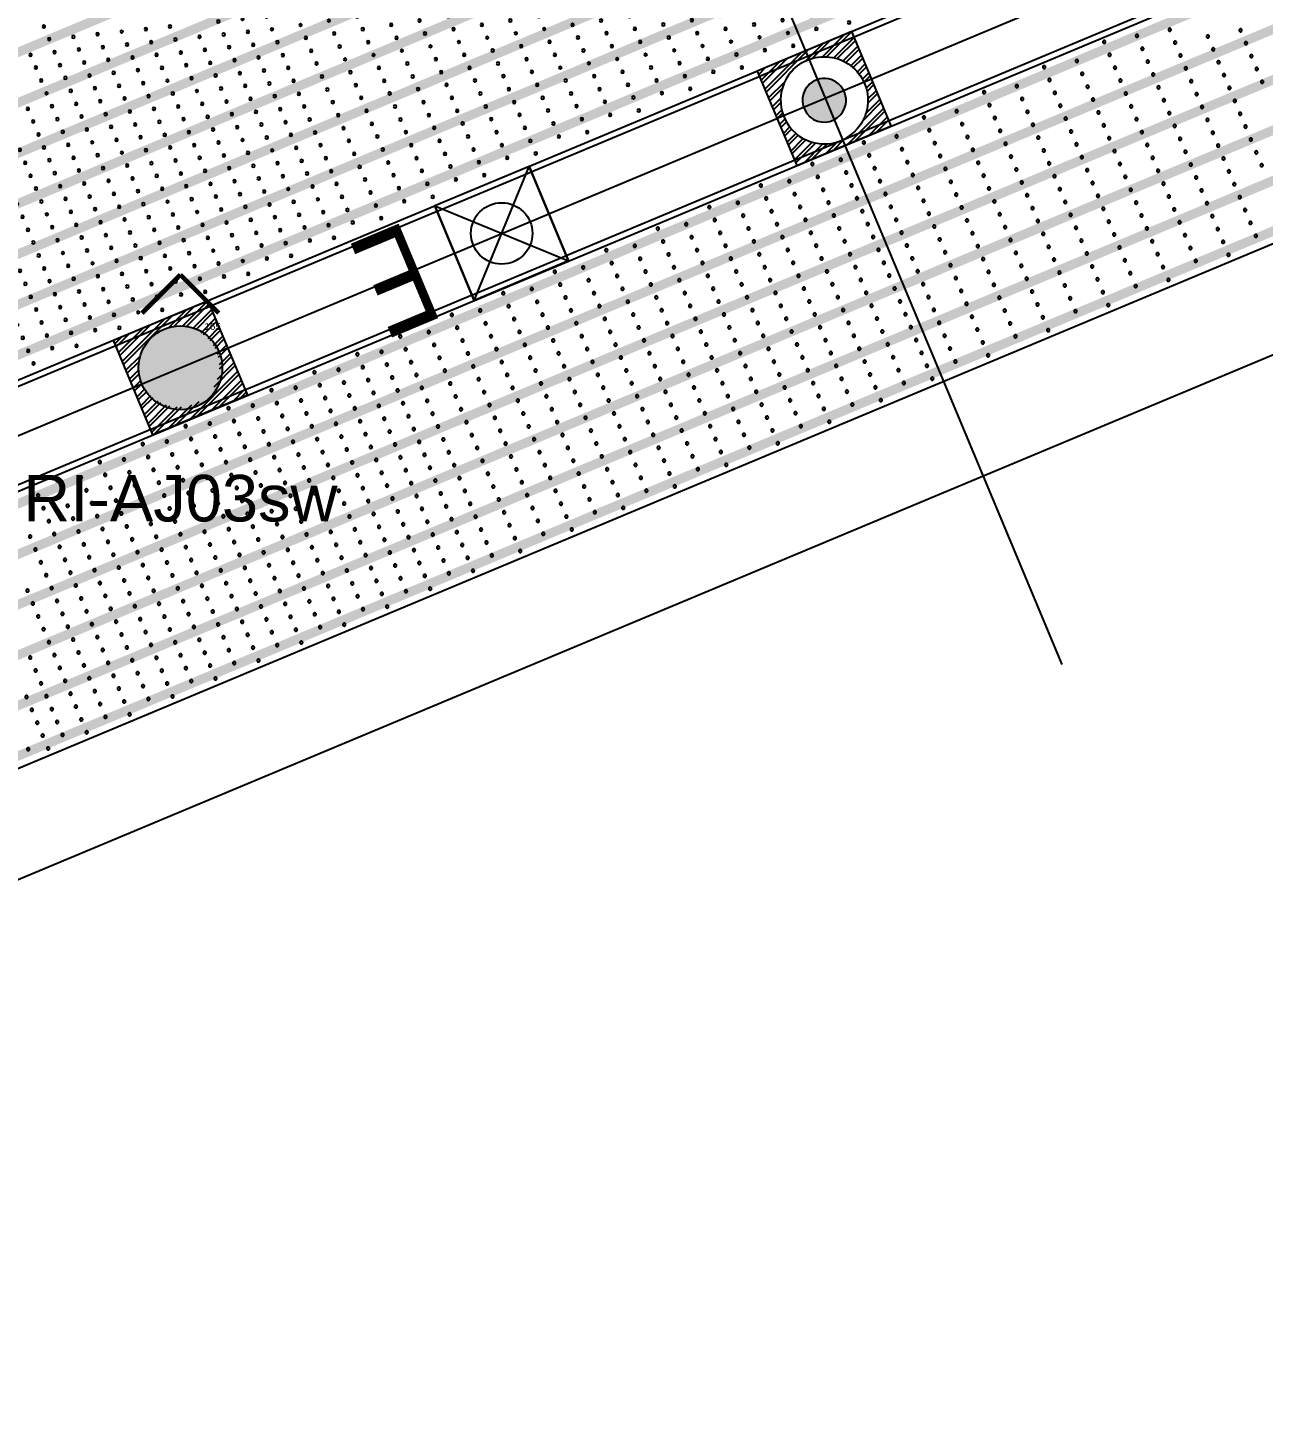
# Model space of a CAD drawing. Header units: millimetres. Extents: x 768159 to 833032, y -1374957 to -1225629.
# Drawn here: x 814811 to 817467, y -1279209 to -1276238 of the extents above; entities that cross this region are included whole.
import ezdxf
from ezdxf.enums import TextEntityAlignment as Align
from ezdxf.xclip import XClip

# ---------------------------------------------------------------- set-up
doc = ezdxf.new("R2010")
doc.units = ezdxf.units.MM
doc.header["$LTSCALE"] = 10
doc.header["$MEASUREMENT"] = 0
doc.header["$XCLIPFRAME"] = 0
doc.set_wipeout_variables(frame=1)
doc.linetypes.add('CENTER', pattern=[50.8, 31.75, -6.35, 6.35, -6.35])
for name, color, linetype in [('I—平顶—分格线', 8, 'Continuous'), ('I—平顶—喷淋', 21, 'Continuous'), ('I—平顶—暖通', 144, 'Continuous'), ('I—平顶—消防指示灯', 62, 'Continuous'), ('I—平顶—灯具', 62, 'Continuous'), ('I—平顶—造型', 122, 'Continuous')]:
    doc.layers.add(name, color=color, linetype=linetype)
doc.styles.add('ARIAL', font='arial.ttf')
doc.styles.get("Standard").update_dxf_attribs({"font": 'arial.ttf'})
doc.styles.add('平顶图图例(客房区A2）$0$XD2008', font='SIMYOU.TTF', dxfattribs={"width": 0.7})
doc.dimstyles.new('標準', dxfattribs={"dimtxt": 2.5, "dimasz": 0.8, "dimexe": 0, "dimexo": 0, "dimgap": 1, "dimtad": 1, "dimdec": 0, "dimzin": 0, "dimdsep": 46, "dimtxsty": 'Standard', "dimblk": 'DOT', "dimcen": 1, "dimaunit": 1, "dimadec": 3, "dimazin": 0, "dimtfac": 1, "dimtdec": 0, "dimtmove": 2, "dimatfit": 3, "dimfxl": 1, "dimtolj": 1, "dimtzin": 0, "dimarcsym": 0})

# ---------------------------------------------------------------- blocks, each defined once
blk = doc.blocks.new('7890')
at = {"layer": 'I—平顶—分格线', "color": 1}
for centre in [(-2890, -20), (-2750, -20), (-2610, -20), (-2470, -20), (-2330, -20), (-2960, -35), (-2890, -50), (-2820, -35), (-2750, -50), (-2680, -35), (-2610, -50), (-2540, -35), (-2470, -50), (-2400, -35), (-2330, -50), (-2260, -35), (-2960, -65), (-2890, -80), (-2820, -65), (-2750, -80), (-2680, -65), (-2610, -80), (-2540, -65), (-2470, -80), (-2400, -65), (-2330, -80), (-2260, -65), (-2960, -95), (-2890, -110), (-2820, -95), (-2750, -110), (-2680, -95), (-2610, -110), (-2540, -95), (-2470, -110), (-2400, -95), (-2330, -110), (-2260, -95), (-2960, -125), (-2890, -140), (-2820, -125), (-2750, -140), (-2680, -125), (-2610, -140), (-2540, -125), (-2470, -140), (-2400, -125), (-2330, -140), (-2260, -125), (-2960, -155), (-2890, -170), (-2820, -155), (-2750, -170), (-2680, -155), (-2610, -170), (-2540, -155), (-2470, -170), (-2400, -155), (-2330, -170), (-2260, -155), (-2190, -170), (-2960, -185), (-2890, -200), (-2820, -185), (-2750, -200), (-2680, -185), (-2610, -200), (-2540, -185), (-2470, -200), (-2400, -185), (-2330, -200), (-2260, -185), (-2190, -200), (-2960, -215), (-2890, -230), (-2820, -215), (-2750, -230), (-2680, -215), (-2610, -230), (-2540, -215), (-2470, -230), (-2400, -215), (-2330, -230), (-2260, -215), (-2190, -230), (-2960, -245), (-2890, -260), (-2820, -245), (-2750, -260), (-2680, -245), (-2610, -260), (-2540, -245), (-2470, -260), (-2400, -245), (-2330, -260), (-2260, -245), (-2190, -260), (-2960, -275), (-2890, -290), (-2820, -275), (-2750, -290), (-2680, -275), (-2610, -290), (-2540, -275), (-2470, -290), (-2400, -275), (-2330, -290), (-2260, -275), (-2190, -290), (-2960, -305), (-2890, -320), (-2820, -305), (-2750, -320), (-2680, -305), (-2610, -320), (-2540, -305), (-2470, -320), (-2400, -305), (-2330, -320), (-2260, -305), (-2190, -320), (-2960, -335), (-2890, -350), (-2820, -335), (-2750, -350), (-2680, -335), (-2610, -350), (-2540, -335), (-2470, -350), (-2400, -335), (-2330, -350), (-2260, -335), (-2190, -350), (-2120, -335), (-2960, -365), (-2890, -380), (-2820, -365), (-2750, -380), (-2680, -365), (-2610, -380), (-2540, -365), (-2470, -380), (-2400, -365), (-2330, -380), (-2260, -365), (-2190, -380), (-2120, -365), (-2960, -395), (-2890, -410), (-2820, -395), (-2750, -410), (-2680, -395), (-2610, -410), (-2540, -395), (-2470, -410), (-2400, -395), (-2330, -410), (-2260, -395), (-2190, -410), (-2120, -395), (-2960, -425), (-2890, -440), (-2820, -425), (-2750, -440), (-2680, -425), (-2610, -440), (-2540, -425), (-2470, -440), (-2400, -425), (-2330, -440), (-2260, -425), (-2190, -440), (-2120, -425), (-2960, -455), (-2890, -470), (-2820, -455), (-2750, -470), (-2680, -455), (-2610, -470), (-2540, -455), (-2470, -470), (-2400, -455), (-2330, -470), (-2260, -455), (-2190, -470), (-2120, -455), (-2960, -485), (-2890, -500), (-2820, -485), (-2750, -500), (-2680, -485), (-2610, -500), (-2540, -485), (-2470, -500), (-2400, -485), (-2330, -500), (-2260, -485), (-2960, -515), (-2890, -530), (-2820, -515), (-2750, -530), (-2680, -515), (-2610, -530), (-2540, -515), (-2470, -530), (-2400, -515), (-2330, -530), (-2260, -515), (-2960, -545), (-2820, -545), (-2680, -545), (-2540, -545), (-2400, -545)]:
    blk.add_circle(centre, 3, dxfattribs=at)
blk = doc.blocks.new('4560')
at = {"layer": 'I—平顶—分格线', "color": 1}
for centre in [(-2080, -20), (-2120, -35), (-2080, -50), (-2080, -80), (-2080, -110), (-2080, -140)]:
    blk.add_circle(centre, 3, dxfattribs=at)
at = {"layer": 'I—平顶—分格线', "color": 3}
for centre in [(-1990, -20), (-1890, -20), (-1790, -20), (-1690, -20), (-1590, -20), (-1490, -20), (-1390, -20), (-1290, -20), (-1190, -20), (-1090, -20), (-2040, -35), (-1990, -50), (-1940, -35), (-1890, -50), (-1840, -35), (-1790, -50), (-1740, -35), (-1690, -50), (-1640, -35), (-1590, -50), (-1540, -35), (-1490, -50), (-1440, -35), (-1390, -50), (-1340, -35), (-1290, -50), (-1240, -35), (-1190, -50), (-1140, -35), (-1090, -50), (-2040, -65), (-1990, -80), (-1940, -65), (-1890, -80), (-1840, -65), (-1790, -80), (-1740, -65), (-1690, -80), (-1640, -65), (-1590, -80), (-1540, -65), (-1490, -80), (-1440, -65), (-1390, -80), (-1340, -65), (-1290, -80), (-1240, -65), (-1190, -80), (-1140, -65), (-1090, -80), (-2040, -95), (-1990, -110), (-1940, -95), (-1890, -110), (-1840, -95), (-1790, -110), (-1740, -95), (-1690, -110), (-1640, -95), (-1590, -110), (-1540, -95), (-1490, -110), (-1440, -95), (-1390, -110), (-1340, -95), (-1290, -110), (-1240, -95), (-1190, -110), (-1140, -95), (-1090, -110), (-2040, -125), (-1990, -140), (-1940, -125), (-1890, -140), (-1840, -125), (-1790, -140), (-1740, -125), (-1690, -140), (-1640, -125), (-1590, -140), (-1540, -125), (-1490, -140), (-1440, -125), (-1390, -140), (-1340, -125), (-1290, -140), (-1240, -125), (-1190, -140), (-1140, -125), (-1090, -140), (-2040, -155), (-1990, -170), (-1940, -155), (-1890, -170), (-1840, -155), (-1790, -170), (-1740, -155), (-1690, -170), (-1640, -155), (-1590, -170), (-1540, -155), (-1490, -170), (-1440, -155), (-1390, -170), (-1340, -155), (-1290, -170), (-1240, -155), (-1190, -170), (-1140, -155), (-1090, -170), (-2040, -185), (-1990, -200), (-1940, -185), (-1890, -200), (-1840, -185), (-1790, -200), (-1740, -185), (-1690, -200), (-1640, -185), (-1590, -200), (-1540, -185), (-1490, -200), (-1440, -185), (-1390, -200), (-1340, -185), (-1290, -200), (-1240, -185), (-1190, -200), (-1140, -185), (-1090, -200), (-2040, -215), (-1990, -230), (-1940, -215), (-1890, -230), (-1840, -215), (-1790, -230), (-1740, -215), (-1690, -230), (-1640, -215), (-1590, -230), (-1540, -215), (-1490, -230), (-1440, -215), (-1390, -230), (-1340, -215), (-1290, -230), (-1240, -215), (-1190, -230), (-1140, -215), (-1090, -230), (-1990, -260), (-1940, -245), (-1890, -260), (-1840, -245), (-1790, -260), (-1740, -245), (-1690, -260), (-1640, -245), (-1590, -260), (-1540, -245), (-1490, -260), (-1440, -245), (-1390, -260), (-1340, -245), (-1290, -260), (-1240, -245), (-1190, -260), (-1140, -245), (-1090, -260), (-1990, -290), (-1940, -275), (-1890, -290), (-1840, -275), (-1790, -290), (-1740, -275), (-1690, -290), (-1640, -275), (-1590, -290), (-1540, -275), (-1490, -290), (-1440, -275), (-1390, -290), (-1340, -275), (-1290, -290), (-1240, -275), (-1190, -290), (-1140, -275), (-1090, -290), (-1990, -320), (-1940, -305), (-1890, -320), (-1840, -305), (-1790, -320), (-1740, -305), (-1690, -320), (-1640, -305), (-1590, -320), (-1540, -305), (-1490, -320), (-1440, -305), (-1390, -320), (-1340, -305), (-1290, -320), (-1240, -305), (-1190, -320), (-1140, -305), (-1090, -320), (-1990, -350), (-1940, -335), (-1890, -350), (-1840, -335), (-1790, -350), (-1740, -335), (-1690, -350), (-1640, -335), (-1590, -350), (-1540, -335), (-1490, -350), (-1440, -335), (-1390, -350), (-1340, -335), (-1290, -350), (-1240, -335), (-1190, -350), (-1140, -335), (-1090, -350), (-1940, -365), (-1890, -380), (-1840, -365), (-1790, -380), (-1740, -365), (-1690, -380), (-1640, -365), (-1590, -380), (-1540, -365), (-1490, -380), (-1440, -365), (-1390, -380), (-1340, -365), (-1290, -380), (-1240, -365), (-1190, -380), (-1140, -365), (-1090, -380), (-1940, -395), (-1890, -410), (-1840, -395), (-1790, -410), (-1740, -395), (-1690, -410), (-1640, -395), (-1590, -410), (-1540, -395), (-1490, -410), (-1440, -395), (-1390, -410), (-1340, -395), (-1290, -410), (-1240, -395), (-1190, -410), (-1140, -395), (-1090, -410), (-1940, -425), (-1890, -440), (-1840, -425), (-1790, -440), (-1740, -425), (-1690, -440), (-1640, -425), (-1590, -440), (-1540, -425), (-1490, -440), (-1440, -425), (-1390, -440), (-1340, -425), (-1290, -440), (-1240, -425), (-1190, -440), (-1140, -425), (-1090, -440), (-1940, -455), (-1890, -470), (-1840, -455), (-1790, -470), (-1740, -455), (-1690, -470), (-1640, -455), (-1590, -470), (-1540, -455), (-1490, -470), (-1440, -455), (-1390, -470), (-1340, -455), (-1290, -470), (-1240, -455), (-1190, -470), (-1140, -455), (-1090, -470), (-1890, -500), (-1840, -485), (-1790, -500), (-1740, -485), (-1690, -500), (-1640, -485), (-1590, -500), (-1540, -485), (-1490, -500), (-1440, -485), (-1390, -500), (-1340, -485), (-1290, -500), (-1240, -485), (-1190, -500), (-1140, -485), (-1090, -500), (-1890, -530), (-1840, -515), (-1790, -530), (-1740, -515), (-1690, -530), (-1640, -515), (-1590, -530), (-1540, -515), (-1490, -530), (-1440, -515), (-1390, -530), (-1340, -515), (-1290, -530), (-1240, -515), (-1190, -530), (-1140, -515), (-1090, -530), (-1840, -545), (-1740, -545), (-1640, -545), (-1540, -545), (-1490, -560), (-1440, -545), (-1390, -560), (-1340, -545), (-1290, -560), (-1240, -545), (-1140, -545), (-1540, -575), (-1490, -590), (-1440, -575), (-1390, -590), (-1340, -575), (-1290, -590), (-1240, -575), (-1540, -605), (-1490, -620), (-1440, -605), (-1390, -620), (-1340, -605), (-1540, -635), (-1490, -650), (-1440, -635), (-1490, -680)]:
    blk.add_circle(centre, 3, dxfattribs=at)
at = {"layer": 'I—平顶—分格线'}
for centre in [(-980, -20), (-860, -20), (-740, -20), (-620, -20), (-500, -20), (-380, -20), (-260, -20), (-140, -20), (-20, -20), (-1040, -35), (-980, -50), (-920, -35), (-860, -50), (-800, -35), (-740, -50), (-680, -35), (-620, -50), (-560, -35), (-500, -50), (-440, -35), (-380, -50), (-320, -35), (-260, -50), (-200, -35), (-140, -50), (-80, -35), (-20, -50), (-1040, -65), (-980, -80), (-920, -65), (-860, -80), (-800, -65), (-740, -80), (-680, -65), (-620, -80), (-560, -65), (-500, -80), (-440, -65), (-380, -80), (-320, -65), (-260, -80), (-200, -65), (-140, -80), (-80, -65), (-20, -80), (-1040, -95), (-980, -110), (-920, -95), (-860, -110), (-800, -95), (-740, -110), (-680, -95), (-620, -110), (-560, -95), (-500, -110), (-440, -95), (-380, -110), (-320, -95), (-260, -110), (-200, -95), (-140, -110), (-80, -95), (-20, -110), (-1040, -125), (-980, -140), (-920, -125), (-860, -140), (-800, -125), (-740, -140), (-680, -125), (-620, -140), (-560, -125), (-500, -140), (-440, -125), (-380, -140), (-320, -125), (-260, -140), (-200, -125), (-140, -140), (-80, -125), (-20, -140), (-1040, -155), (-980, -170), (-920, -155), (-860, -170), (-800, -155), (-740, -170), (-680, -155), (-620, -170), (-560, -155), (-500, -170), (-440, -155), (-380, -170), (-320, -155), (-260, -170), (-200, -155), (-140, -170), (-80, -155), (-20, -170), (-1040, -185), (-980, -200), (-920, -185), (-860, -200), (-800, -185), (-740, -200), (-680, -185), (-620, -200), (-560, -185), (-500, -200), (-440, -185), (-380, -200), (-320, -185), (-260, -200), (-200, -185), (-140, -200), (-80, -185), (-20, -200), (-1040, -215), (-980, -230), (-920, -215), (-860, -230), (-800, -215), (-740, -230), (-680, -215), (-620, -230), (-560, -215), (-500, -230), (-440, -215), (-380, -230), (-320, -215), (-260, -230), (-200, -215), (-140, -230), (-80, -215), (-20, -230), (-1040, -245), (-980, -260), (-920, -245), (-860, -260), (-800, -245), (-740, -260), (-680, -245), (-620, -260), (-560, -245), (-500, -260), (-440, -245), (-380, -260), (-320, -245), (-260, -260), (-200, -245), (-140, -260), (-80, -245), (-20, -260), (-1040, -275), (-980, -290), (-920, -275), (-860, -290), (-800, -275), (-740, -290), (-680, -275), (-620, -290), (-560, -275), (-500, -290), (-440, -275), (-380, -290), (-320, -275), (-260, -290), (-200, -275), (-140, -290), (-80, -275), (-20, -290), (-1040, -305), (-980, -320), (-920, -305), (-860, -320), (-800, -305), (-740, -320), (-680, -305), (-620, -320), (-560, -305), (-500, -320), (-440, -305), (-380, -320), (-320, -305), (-260, -320), (-200, -305), (-140, -320), (-80, -305), (-20, -320), (-1040, -335), (-980, -350), (-920, -335), (-860, -350), (-800, -335), (-740, -350), (-680, -335), (-620, -350), (-560, -335), (-500, -350), (-440, -335), (-380, -350), (-320, -335), (-260, -350), (-200, -335), (-140, -350), (-80, -335), (-20, -350), (-1040, -365), (-980, -380), (-920, -365), (-860, -380), (-800, -365), (-740, -380), (-680, -365), (-620, -380), (-560, -365), (-500, -380), (-440, -365), (-380, -380), (-320, -365), (-260, -380), (-200, -365), (-140, -380), (-80, -365), (-20, -380), (-1040, -395), (-980, -410), (-920, -395), (-860, -410), (-800, -395), (-740, -410), (-680, -395), (-620, -410), (-560, -395), (-500, -410), (-440, -395), (-380, -410), (-320, -395), (-260, -410), (-200, -395), (-140, -410), (-80, -395), (-20, -410), (-1040, -425), (-980, -440), (-920, -425), (-860, -440), (-800, -425), (-740, -440), (-680, -425), (-620, -440), (-560, -425), (-500, -440), (-440, -425), (-380, -440), (-320, -425), (-260, -440), (-200, -425), (-140, -440), (-80, -425), (-20, -440), (-1040, -455), (-980, -470), (-920, -455), (-860, -470), (-800, -455), (-740, -470), (-680, -455), (-620, -470), (-560, -455), (-500, -470), (-440, -455), (-380, -470), (-320, -455), (-260, -470), (-200, -455), (-140, -470), (-80, -455), (-20, -470), (-1040, -485), (-980, -500), (-920, -485), (-860, -500), (-800, -485), (-740, -500), (-680, -485), (-620, -500), (-560, -485), (-500, -500), (-440, -485), (-380, -500), (-320, -485), (-260, -500), (-200, -485), (-140, -500), (-80, -485), (-20, -500), (-1040, -515), (-980, -530), (-920, -515), (-860, -530), (-800, -515), (-740, -530), (-680, -515), (-620, -530), (-560, -515), (-500, -530), (-440, -515), (-380, -530), (-320, -515), (-260, -530), (-200, -515), (-140, -530), (-80, -515), (-20, -530), (-1040, -545), (-920, -545), (-800, -545), (-680, -545), (-560, -545), (-440, -545), (-320, -545), (-200, -545), (-80, -545)]:
    blk.add_circle(centre, 3, dxfattribs=at)
blk = doc.blocks.new('*U326')
for p, q in [((-1944.1, 80.6), (6265.1, 80.6)), ((-1939.3, 75.9), (6260.4, 75.9)), ((-1939.3, 40.3), (6260.4, 40.3)), ((6265.1, 0), (-1944.1, 0)), ((6260.4, 4.7), (-1939.3, 4.7))]:
    blk.add_line(p, q)
blk = doc.blocks.new('*D175')
at = {"layer": 'Defpoints', "color": 0, "transparency": 16777216}
for p in [(82.5, 69.3), (82.5, 0), (-82.5, 0)]:
    blk.add_point(p, dxfattribs=at)
at = {"color": 0, "transparency": 16777216, "insert": (69.3, 88.9), "char_height": 15, "attachment_point": 5}
blk.add_mtext('\\A1;165', dxfattribs=at)
blk = doc.blocks.new('_Dot')
at = {"color": 0, "linetype": 'ByBlock', "lineweight": -2}
blk.add_line((-0.5, 0), (-1, 0), dxfattribs=at)
at = {"color": 0, "linetype": 'ByBlock', "const_width": 0.5}
blk.add_lwpolyline([(-0.25, 0, 1), (0.25, 0, 1)], format="xyb", close=True, dxfattribs=at)
blk = doc.blocks.new('上下喷1111')
h = blk.add_hatch(color=256)
h.dxf.hatch_style = 1
edge = h.paths.add_edge_path()
edge.add_arc((0, 0), 0.5, 0, 180)
edge.add_arc((0, 0), 0.5, 180, 360)
at = {"elevation": 0}
for points in [[(-1, 0, -1), (1, 0, 0.084041)], [(-1, 0, 1), (1, 0, -0.084041)]]:
    blk.add_lwpolyline(points, format="xyb", dxfattribs=at)
blk.add_lwpolyline([(0.5, 0, 1), (-0.5, 0, 1)], format="xyb", close=True, dxfattribs=at)
blk = doc.blocks.new('应急照明灯')
at = {"ltscale": 250}
for p, q in [((-150, -150), (-150, 150)), ((-150, 150), (150, 150)), ((150, 150), (-150, -150)), ((150, -150), (-150, 150)), ((150, -150), (150, 150)), ((-150, -150), (150, -150))]:
    blk.add_line(p, q, dxfattribs=at)
blk.add_circle((0, 0), 90, dxfattribs=at)
at = {"style": '平顶图图例(客房区A2）$0$XD2008', "width": 0.7}
blk.add_text('E', height=300, dxfattribs=at).set_placement((338, -142.9), align=Align.CENTER)
blk = doc.blocks.new('*U171')
h = blk.add_hatch(color=256)
edge = h.paths.add_edge_path()
edge.add_arc((0, 0), 82.5, -90, 90, ccw=False)
edge.add_arc((0, 0), 82.5, 90, 270, ccw=False)
at = {"const_width": 16.5}
blk.add_lwpolyline([(82.5, 0, 0.414214), (0, 82.5, 0.414214), (-82.5, 0, 0.414214), (0, -82.5, 0.414214)], format="xyb", close=True, dxfattribs=at)
dim = blk.add_linear_dim(base=(82.5, 69.3), p1=(-82.5, 0), p2=(82.5, 0), dimstyle='標準', override={"dimtxt": 15, "dimgap": 5, "dimse1": 1, "dimse2": 1, "dimsd1": 1, "dimsd2": 1})
dim.commit()
dim.dimension.update_dxf_attribs({"geometry": '*D175', "text_midpoint": (69.3, 88.9), "dimtype": 160})
blk = doc.blocks.new('*U172')
at = {"const_width": 10}
for points in [[(0, 200), (-82.5, 117.5)], [(0, 200), (82.5, 117.5)]]:
    blk.add_lwpolyline(points, dxfattribs=at)
blk.add_blockref('*U171', (0, 0))
at = {"style": 'ARIAL'}
blk.add_text('RI-AJ03sw', height=100, dxfattribs=at).set_placement((0, -280.2), align=Align.MIDDLE_CENTER)
blk.add_text('RI-AJ03sw', height=100, dxfattribs=at).set_placement((0, -280.2), align=Align.MIDDLE_CENTER)
blk = doc.blocks.new('P1-T2')
at = {"layer": 'I—平顶—分格线'}
for points in [[(-670, -20), (-670, -22429.3)], [(-450, -20), (-450, -22429.3)]]:
    blk.add_lwpolyline(points, dxfattribs=at)
at = {"layer": 'I—平顶—灯具', "linetype": 'CENTER', "ltscale": 0.01, "const_width": 20}
for points in [[(-2090, -20), (-2090, -22449.3)], [(-1990, -20), (-1990, -22429.3)], [(-1890, -20), (-1890, -22429.3)], [(-1790, -20), (-1790, -22429.3)], [(-1690, -20), (-1690, -22429.3)], [(-1590, -20), (-1590, -22429.3)], [(-1490, -20), (-1490, -22429.3)], [(-1195, -20), (-1195, -22429.3)], [(-1095, -20), (-1095, -22429.3)], [(-995, -20), (-995, -22429.3)], [(-895, -20), (-895, -22429.3)], [(-795, -20), (-795, -22429.3)], [(-695, -20), (-695, -22429.3)]]:
    blk.add_lwpolyline(points, dxfattribs=at)
at = {"layer": 'I—平顶—分格线', "xscale": -0.9999999999999996, "rotation": 270}
for name, p in [('7890', (-1440, -14224.6)), ('4560', (-1440, -17224.6))]:
    blk.add_blockref(name, p, dxfattribs=at)
for points, layer in [([(-1440, -17868.2), (-1220, -17868.2), (-1220, -18088.2), (-1440, -18088.2)], 'I—平顶—分格线'), ([(-1440, -17116.7), (-1440, -17336.7), (-1220, -17336.7), (-1220, -17116.7)], 'I—平顶—造型'), ([(-1220, -18616.7), (-1220, -18836.7), (-1440, -18836.7), (-1440, -18616.7)], 'I—平顶—造型')]:
    blk.add_wipeout(points).dxf.layer = layer
at = {"layer": 'I—平顶—分格线'}
h = blk.add_hatch(dxfattribs=at)
h.set_pattern_fill('ANSI32', color=256, scale=2, angle=-112.6844)
h.set_pattern_definition([(292.3155952, (1491410.106, 240780.641), (17.62327694, 7.23343693), []), (292.3155952, (1491406.642, 240772.355), (17.62327694, 7.23343693), [])])
edge = h.paths.add_edge_path()
edge.add_arc((-1326.4, -17228.2), 93.8, -112.6844, 247.3156)
h.paths.add_polyline_path([(-1440, -17116.7), (-1440, -17336.7), (-1220, -17336.7), (-1220, -17116.7)])
h = blk.add_hatch(dxfattribs=at)
h.set_pattern_fill('ANSI32', color=256, scale=2, angle=-112.6844)
h.set_pattern_definition([(292.3155952, (1488390.09, 239280.652), (17.62327694, 7.23343693), []), (292.3155952, (1488386.628, 239272.366), (17.62327694, 7.23343693), [])])
edge = h.paths.add_edge_path(flags=16)
edge.add_arc((-1333.6, -18728.2), 86.7, 292.6844, 652.6844, ccw=False)
h.paths.add_polyline_path([(-1220, -18616.7), (-1220, -18836.7), (-1440, -18836.7), (-1440, -18616.7)])
blk.add_lwpolyline([(-5690.8, -17224.7), (-10.8, -17224.7)], dxfattribs=at)
blk.add_lwpolyline([(-1440, -17868.2), (-1220, -17868.2), (-1220, -18088.2), (-1440, -18088.2)], close=True, dxfattribs=at)
at = {"layer": 'I—平顶—造型'}
for points in [[(-1440, -17116.7), (-1440, -17336.7), (-1220, -17336.7), (-1220, -17116.7)], [(-1440, -17868.2), (-1220, -17868.2), (-1220, -18088.2), (-1440, -18088.2)], [(-1220, -18616.7), (-1220, -18836.7), (-1440, -18836.7), (-1440, -18616.7)]]:
    blk.add_lwpolyline(points, close=True, dxfattribs=at)
blk.add_circle((-1330, -18726.7), 90, dxfattribs=at)
at = {"layer": 'I—平顶—分格线'}
ref = blk.add_blockref('7890', (-665, -14224.6), dxfattribs=dict(at, xscale=-0.9999999999999996, rotation=270))
XClip(ref).set_block_clipping_path([(-8224.7051508586, -555.0000256187), (14224.6040659998, -5.0000259745)])
at = {"layer": 'I—平顶—喷淋', "extrusion": (-1.15177e-08, 9.28553e-09, 1), "xscale": 93.75000000000007, "yscale": 93.75000000000007, "zscale": 93.75000000000007, "rotation": 26.39356275663607}
blk.add_blockref('上下喷1111', (-1326.4, -17228.2, 0), dxfattribs=at)
at = {"layer": 'I—平顶—灯具', "linetype": 'CENTER', "ltscale": 0.002, "rotation": 67.30588384054678}
blk.add_blockref('*U172', (-1330, -18726.7), dxfattribs=at)
blk.add_wipeout([(-1440, -17868.2), (-1220, -17868.2), (-1220, -18088.2), (-1440, -18088.2)]).dxf.layer = 'I—平顶—分格线'
at = {"layer": 'I—平顶—造型'}
blk.add_lwpolyline([(-1440, -18088.2), (-1220, -18088.2), (-1220, -17868.2), (-1440, -17868.2)], close=True, dxfattribs=at)
at = {"layer": 'I—平顶—分格线'}
ref = blk.add_blockref('4560', (-665, -17224.6), dxfattribs=dict(at, xscale=-0.9999999999999996, rotation=270))
XClip(ref).set_block_clipping_path([(-5224.7051508586, -555.0000256187), (17224.6040659998, -5.0000259745)])
at = {"layer": 'I—平顶—暖通', "xscale": -2.729779416098289, "yscale": 2.729779416098289, "zscale": 2.729779416098289, "rotation": 270}
blk.add_blockref('*U326', (-1440, -17122.5), dxfattribs=at)
at = {"layer": 'I—平顶—消防指示灯', "color": 3, "xscale": 0.7333333331748163, "yscale": 0.7333333331748163, "zscale": 0.7333333331748163, "rotation": 270.0041467618243}
blk.add_blockref('应急照明灯', (-1330, -17978.2), dxfattribs=at)

msp = doc.modelspace()

# ---------------------------------------------------------------- block references
at = {"rotation": 292.6891305224073}
msp.add_blockref('P1-T2', (832929.7, -1270972.1, 0), dxfattribs=at)

doc.saveas('drawing.dxf')
